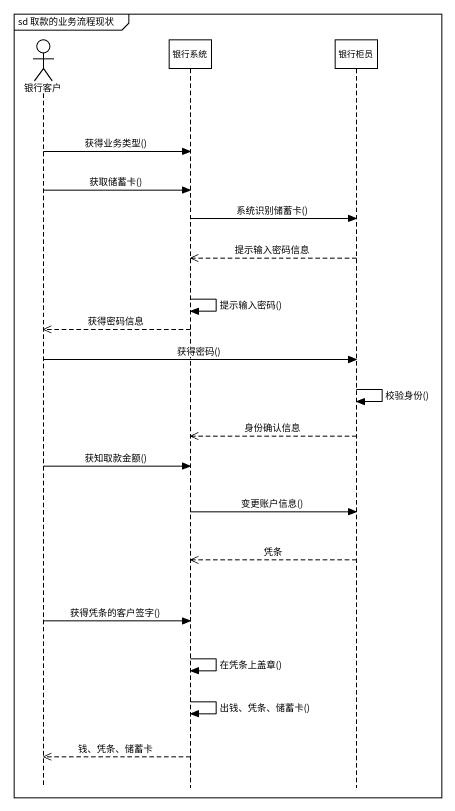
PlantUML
@startuml
mainframe sd 取款的业务流程现状
hide footbox
actor 银行客户
participant 银行系统
participant 银行柜员

银行客户 -> 银行系统 : 获得业务类型()
银行客户 -> 银行系统 : 获取储蓄卡()
银行系统 -> 银行柜员 : 系统识别储蓄卡()
银行柜员 -->> 银行系统 : 提示输入密码信息
银行系统 -> 银行系统 : 提示输入密码()
银行系统 -->> 银行客户 : 获得密码信息
银行客户 -> 银行柜员 : 获得密码()
银行柜员 -> 银行柜员 : 校验身份()
银行柜员 -->> 银行系统 : 身份确认信息
银行客户 -> 银行系统 : 获知取款金额()
银行系统 -> 银行柜员 : 变更账户信息()
银行柜员 -->> 银行系统 : 凭条
银行客户 -> 银行系统 : 获得凭条的客户签字()
银行系统 -> 银行系统 : 在凭条上盖章()
银行系统 -> 银行系统 : 出钱、凭条、储蓄卡()
银行系统 -->> 银行客户 : 钱、凭条、储蓄卡
@enduml
